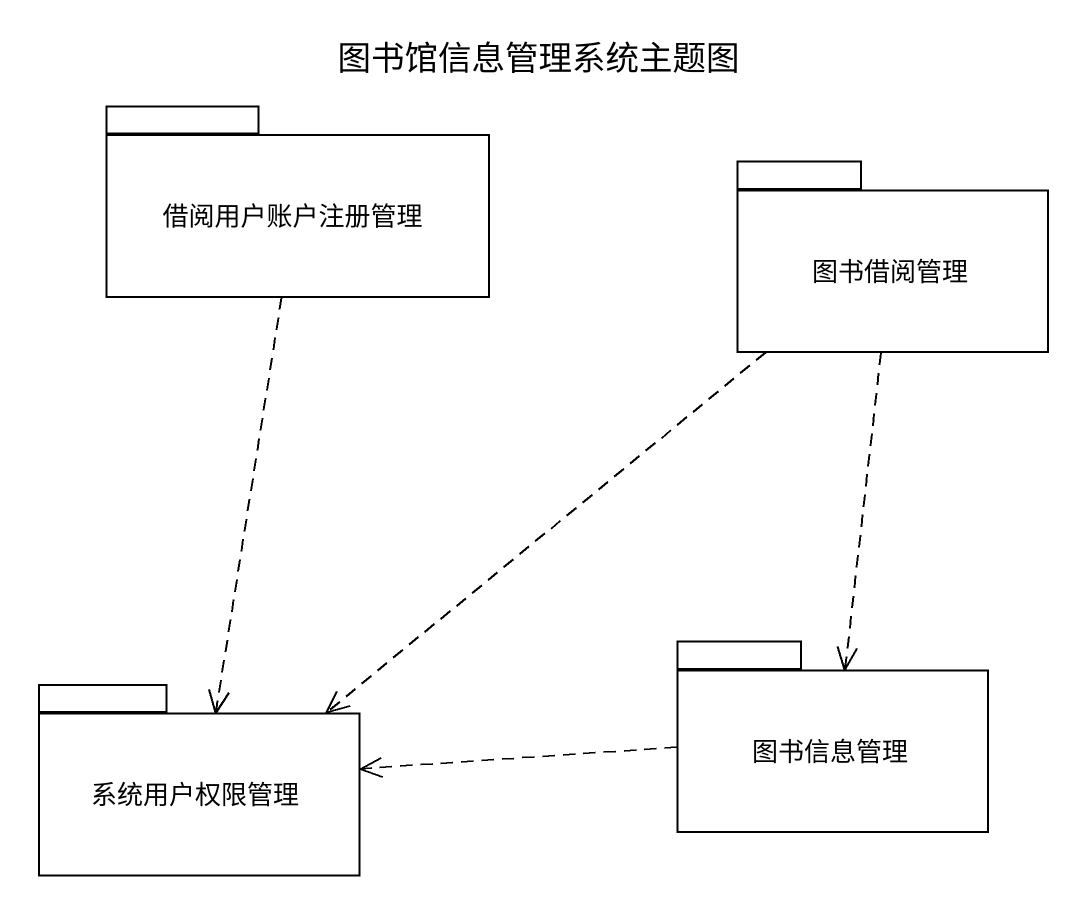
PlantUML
@startuml
title 图书馆信息管理系统主题图
package 借阅用户账户注册管理 {
}
package 图书借阅管理 {
}
package 系统用户权限管理 {
}
package 图书信息管理 {
}
借阅用户账户注册管理 ..> 系统用户权限管理
图书借阅管理 ..> 系统用户权限管理
图书借阅管理 ..> 图书信息管理
图书信息管理 .left.> 系统用户权限管理
@enduml
